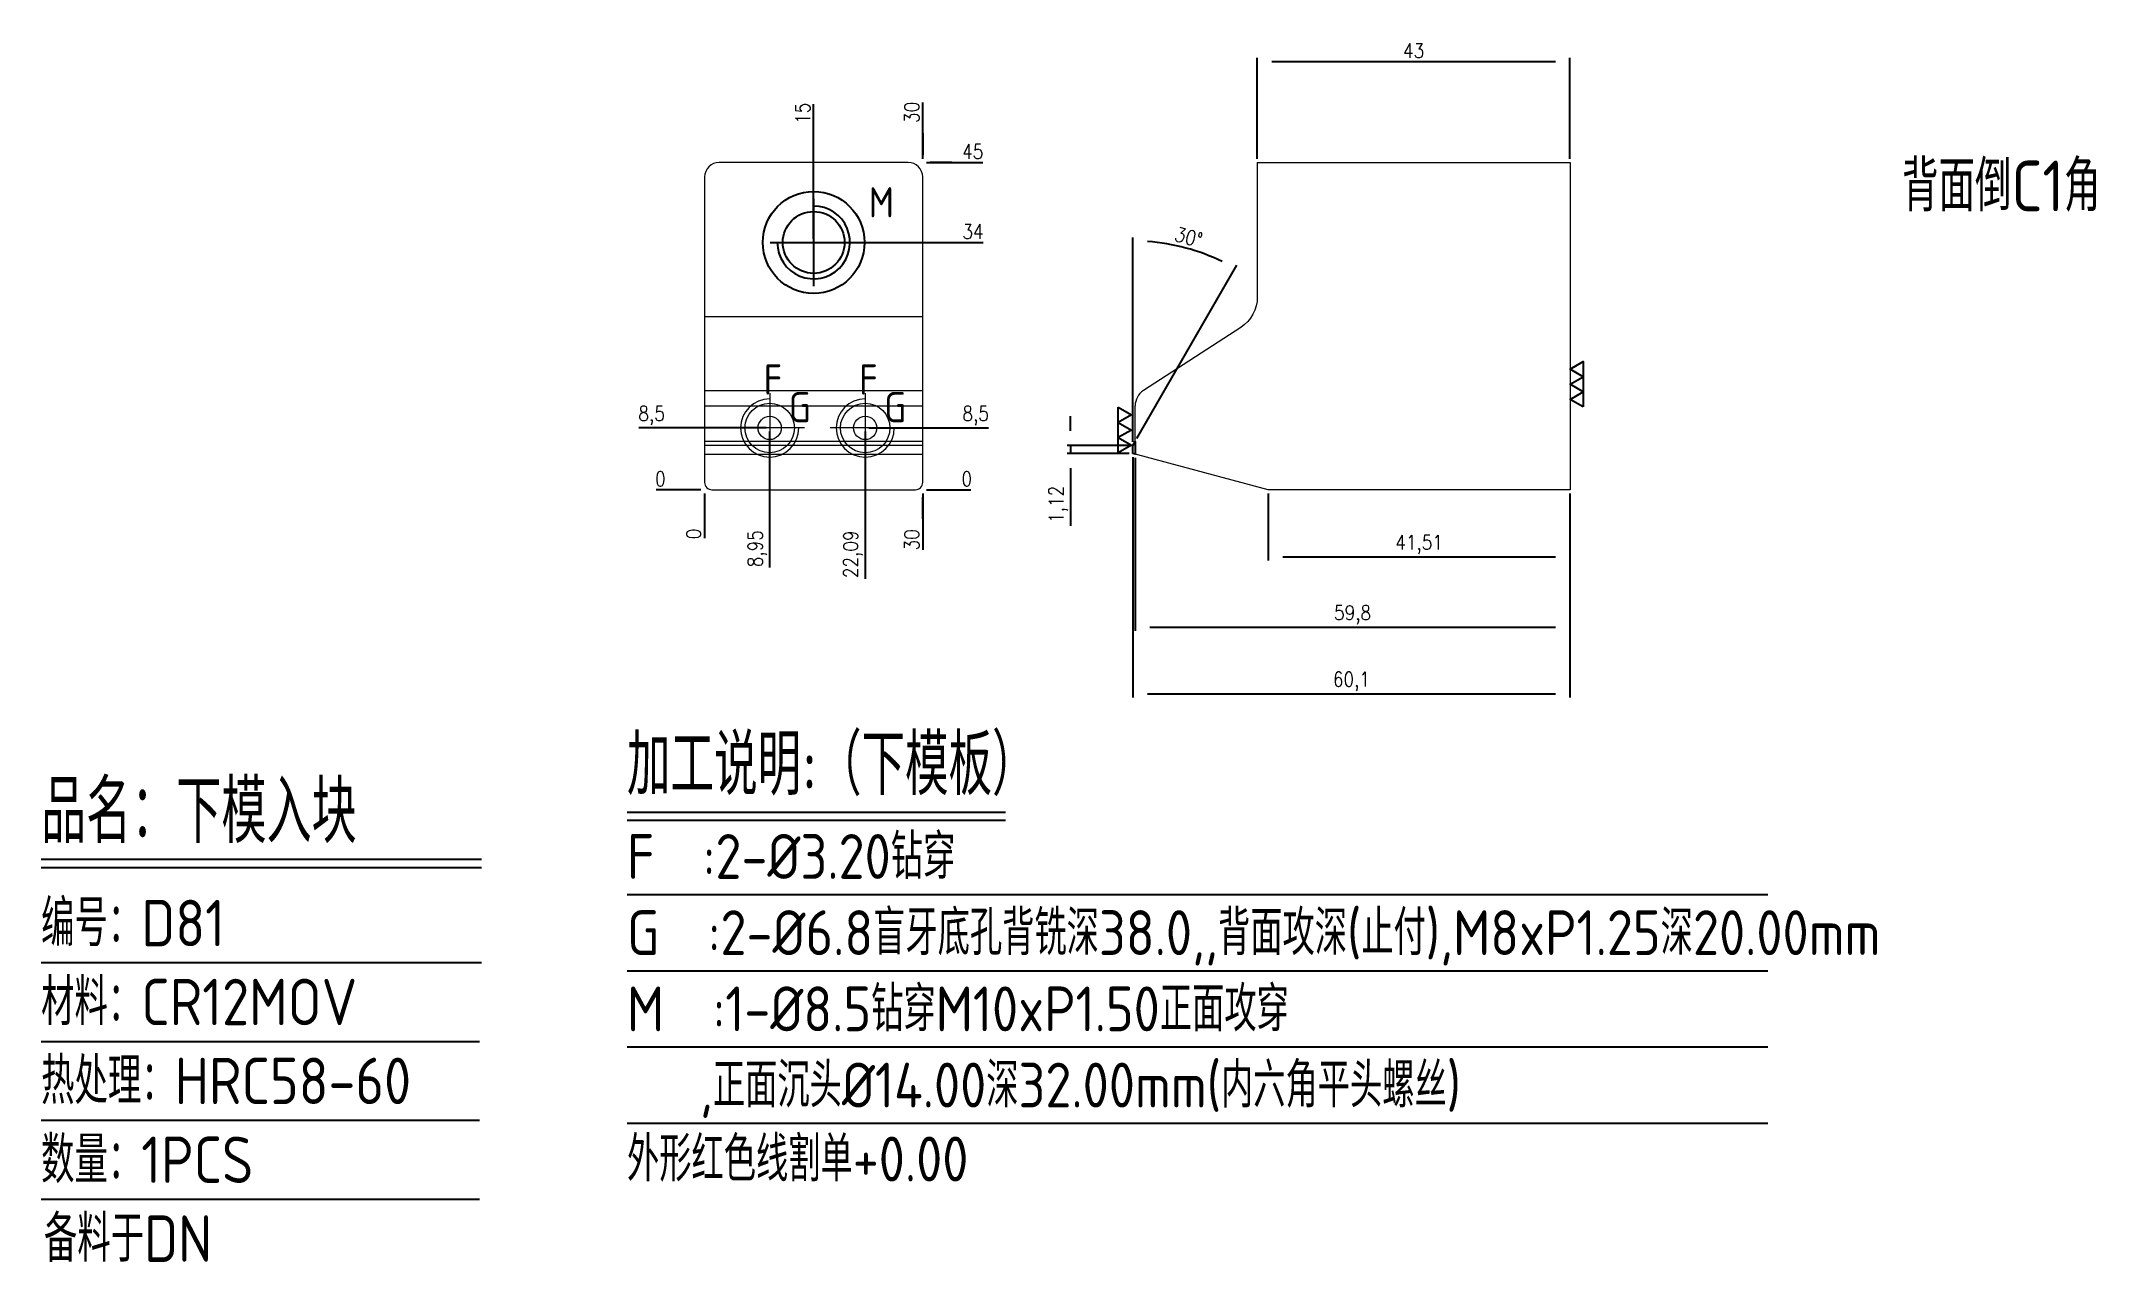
# Model space of a CAD drawing. Header units: millimetres. Extents: x 107895 to 108178, y -3029 to -2861.
import ezdxf
from ezdxf.enums import TextEntityAlignment as Align

# ---------------------------------------------------------------- set-up
doc = ezdxf.new("R2010")
doc.units = ezdxf.units.MM
doc.linetypes.add('CENTER', pattern=[0])
doc.linetypes.add('DASHED', pattern=[0])
for name, color, linetype in [('DIE_P', 2, 'Continuous'), ('DIM', 4, 'Continuous'), ('LB_P', 2, 'Continuous'), ('TEXT', 4, 'Continuous')]:
    doc.layers.add(name, color=color, linetype=linetype)
doc.styles.add('gbenor', font='gbenor.shx', dxfattribs={"bigfont": 'gbcbig.shx'})
doc.styles.get("Standard").update_dxf_attribs({"font": 'txt.shx', "width": 0.85, "bigfont": 'ctxt.shx'})
doc.dimstyles.new('T-2-WX', dxfattribs={"dimtxt": 2, "dimasz": 2, "dimexe": 0.5, "dimexo": 0.5, "dimgap": 0.5, "dimtad": 1, "dimtxsty": 'Standard', "dimblk": 'OPEN30', "dimcen": 0, "dimazin": 3, "dimtfac": 1, "dimtmove": 0, "dimatfit": 3, "dimldrblk": 'OPEN30', "dimlwd": -1, "dimlwe": -1})

# ---------------------------------------------------------------- blocks, each defined once
blk = doc.blocks.new('*D7579')
at = {"layer": 'Defpoints', "color": 0}
for p in [(108045.68, -2918.25), (108105.48, -2923.15), (108105.48, -2942.03)]:
    blk.add_point(p, dxfattribs=at)
at = {"layer": 'DIM', "color": 0}
for p, q in [((108045.68, -2918.75), (108045.68, -2942.53)), ((108105.48, -2923.65), (108105.48, -2942.53)), ((108047.68, -2942.03), (108103.48, -2942.03))]:
    blk.add_line(p, q, dxfattribs=at)
at = {"layer": 'DIM', "color": 0, "insert": (108075.58, -2940.34), "char_height": 2, "attachment_point": 5}
blk.add_mtext('59,8', dxfattribs=at)
blk = doc.blocks.new('_Open30')
blk = doc.blocks.new('*D7580')
at = {"layer": 'Defpoints', "color": 0}
for p in [(108063.97, -2923.15), (108105.48, -2923.15), (108105.48, -2932.36)]:
    blk.add_point(p, dxfattribs=at)
at = {"layer": 'DIM', "color": 0}
for p, q in [((108063.97, -2923.65), (108063.97, -2932.86)), ((108105.48, -2923.65), (108105.48, -2932.86)), ((108065.97, -2932.36), (108103.48, -2932.36))]:
    blk.add_line(p, q, dxfattribs=at)
at = {"layer": 'DIM', "color": 0, "insert": (108084.73, -2930.67), "char_height": 2, "attachment_point": 5}
blk.add_mtext('41,51', dxfattribs=at)
blk = doc.blocks.new('*D7581')
at = {"layer": 'Defpoints', "color": 0}
for p in [(108105.48, -2864.29), (108062.48, -2878.15), (108105.48, -2878.15)]:
    blk.add_point(p, dxfattribs=at)
at = {"layer": 'DIM', "color": 0}
for p, q in [((108062.48, -2877.65), (108062.48, -2863.79)), ((108064.48, -2864.29), (108103.48, -2864.29)), ((108105.48, -2877.65), (108105.48, -2863.79))]:
    blk.add_line(p, q, dxfattribs=at)
at = {"layer": 'DIM', "color": 0, "insert": (108083.98, -2862.79), "char_height": 2, "attachment_point": 5}
blk.add_mtext('43', dxfattribs=at)
blk = doc.blocks.new('*D7582')
at = {"layer": 'Defpoints', "color": 0}
for p in [(107986.47, -2923.15), (108016.47, -2923.15), (108021.47, -2923.15)]:
    blk.add_point(p, dxfattribs=at)
at = {"layer": 'DIM', "color": 0}
blk.add_line((108016.97, -2923.15), (108023.1, -2923.15), dxfattribs=at)
at = {"layer": 'DIM', "color": 0, "insert": (108022.53, -2921.65), "char_height": 2, "attachment_point": 5}
blk.add_mtext('0', dxfattribs=at)
blk = doc.blocks.new('*D7583')
at = {"layer": 'Defpoints', "color": 0}
for p in [(108008.56, -2914.65), (108021.47, -2914.65), (107986.47, -2923.15)]:
    blk.add_point(p, dxfattribs=at)
at = {"layer": 'DIM', "color": 0}
for p, q in [((108009.06, -2914.65), (108013.47, -2914.65)), ((108013.47, -2914.65), (108017.47, -2914.65)), ((108017.47, -2914.65), (108025.53, -2914.65))]:
    blk.add_line(p, q, dxfattribs=at)
at = {"layer": 'DIM', "color": 0, "insert": (108023.75, -2912.96), "char_height": 2, "attachment_point": 5}
blk.add_mtext('8,5', dxfattribs=at)
blk = doc.blocks.new('*D7584')
at = {"layer": 'Defpoints', "color": 0}
for p in [(108001.47, -2889.15), (108021.47, -2889.15), (107986.47, -2923.15)]:
    blk.add_point(p, dxfattribs=at)
at = {"layer": 'DIM', "color": 0}
for p, q in [((108001.97, -2889.15), (108013.47, -2889.15)), ((108013.47, -2889.15), (108017.47, -2889.15)), ((108017.47, -2889.15), (108024.8, -2889.15))]:
    blk.add_line(p, q, dxfattribs=at)
at = {"layer": 'DIM', "color": 0, "insert": (108023.38, -2887.65), "char_height": 2, "attachment_point": 5}
blk.add_mtext('34', dxfattribs=at)
blk = doc.blocks.new('*D7585')
at = {"layer": 'Defpoints', "color": 0}
for p in [(108016.47, -2878.15), (108021.47, -2878.15), (107986.47, -2923.15)]:
    blk.add_point(p, dxfattribs=at)
at = {"layer": 'DIM', "color": 0}
for p, q in [((108016.97, -2878.15), (108020.47, -2878.15)), ((108020.47, -2878.15), (108017.47, -2878.15)), ((108017.47, -2878.15), (108024.72, -2878.15))]:
    blk.add_line(p, q, dxfattribs=at)
at = {"layer": 'DIM', "color": 0, "insert": (108023.34, -2876.65), "char_height": 2, "attachment_point": 5}
blk.add_mtext('45', dxfattribs=at)
blk = doc.blocks.new('*D7586')
at = {"layer": 'Defpoints', "color": 0}
for p in [(107981.47, -2923.15), (107986.47, -2923.15), (107986.47, -2923.15)]:
    blk.add_point(p, dxfattribs=at)
at = {"layer": 'DIM', "color": 0}
blk.add_line((107985.97, -2923.15), (107979.83, -2923.15), dxfattribs=at)
at = {"layer": 'DIM', "color": 0, "insert": (107980.4, -2921.65), "char_height": 2, "attachment_point": 5}
blk.add_mtext('0', dxfattribs=at)
blk = doc.blocks.new('*D7587')
at = {"layer": 'Defpoints', "color": 0}
for p in [(107981.47, -2914.65), (107995.42, -2914.65), (107986.47, -2923.15)]:
    blk.add_point(p, dxfattribs=at)
at = {"layer": 'DIM', "color": 0}
for p, q in [((107985.47, -2914.65), (107977.41, -2914.65)), ((107989.47, -2914.65), (107985.47, -2914.65)), ((107994.92, -2914.65), (107989.47, -2914.65))]:
    blk.add_line(p, q, dxfattribs=at)
at = {"layer": 'DIM', "color": 0, "insert": (107979.19, -2912.96), "char_height": 2, "attachment_point": 5}
blk.add_mtext('8,5', dxfattribs=at)
blk = doc.blocks.new('*D7588')
at = {"layer": 'Defpoints', "color": 0}
for p in [(107986.47, -2923.15), (108016.47, -2923.15), (108016.47, -2928.15)]:
    blk.add_point(p, dxfattribs=at)
at = {"layer": 'DIM', "color": 0}
for p, q in [((108016.47, -2923.65), (108016.47, -2927.15)), ((108016.47, -2927.15), (108016.47, -2924.15)), ((108016.47, -2924.15), (108016.47, -2931.4))]:
    blk.add_line(p, q, dxfattribs=at)
at = {"layer": 'DIM', "color": 0, "insert": (108014.97, -2930.02), "char_height": 2, "attachment_point": 5, "rotation": 90}
blk.add_mtext('30', dxfattribs=at)
blk = doc.blocks.new('*D7589')
at = {"layer": 'Defpoints', "color": 0}
for p in [(108008.56, -2914.65), (107986.47, -2923.15), (108008.56, -2928.15)]:
    blk.add_point(p, dxfattribs=at)
at = {"layer": 'DIM', "color": 0}
for p, q in [((108008.56, -2915.15), (108008.56, -2920.15)), ((108008.56, -2920.15), (108008.56, -2924.15)), ((108008.56, -2924.15), (108008.56, -2935.37))]:
    blk.add_line(p, q, dxfattribs=at)
at = {"layer": 'DIM', "color": 0, "insert": (108006.87, -2932.01), "char_height": 2, "attachment_point": 5, "rotation": 90}
blk.add_mtext('22,09', dxfattribs=at)
blk = doc.blocks.new('*D7590')
at = {"layer": 'Defpoints', "color": 0}
for p in [(107995.42, -2914.65), (107986.47, -2923.15), (107995.42, -2928.15)]:
    blk.add_point(p, dxfattribs=at)
at = {"layer": 'DIM', "color": 0}
for p, q in [((107995.42, -2915.15), (107995.42, -2920.15)), ((107995.42, -2920.15), (107995.42, -2924.15)), ((107995.42, -2924.15), (107995.42, -2933.83))]:
    blk.add_line(p, q, dxfattribs=at)
at = {"layer": 'DIM', "color": 0, "insert": (107993.73, -2931.24), "char_height": 2, "attachment_point": 5, "rotation": 90}
blk.add_mtext('8,95', dxfattribs=at)
blk = doc.blocks.new('*D7591')
at = {"layer": 'Defpoints', "color": 0}
for p in [(107986.47, -2923.15), (107986.47, -2923.15), (107986.47, -2928.15)]:
    blk.add_point(p, dxfattribs=at)
at = {"layer": 'DIM', "color": 0}
blk.add_line((107986.47, -2923.65), (107986.47, -2929.78), dxfattribs=at)
at = {"layer": 'DIM', "color": 0, "insert": (107984.97, -2929.21), "char_height": 2, "attachment_point": 5, "rotation": 90}
blk.add_mtext('0', dxfattribs=at)
blk = doc.blocks.new('*D7592')
at = {"layer": 'Defpoints', "color": 0}
for p in [(108016.47, -2873.15), (108016.47, -2878.15), (107986.47, -2923.15)]:
    blk.add_point(p, dxfattribs=at)
at = {"layer": 'DIM', "color": 0}
for p, q in [((108016.47, -2877.15), (108016.47, -2869.9)), ((108016.47, -2877.65), (108016.47, -2874.15)), ((108016.47, -2874.15), (108016.47, -2877.15))]:
    blk.add_line(p, q, dxfattribs=at)
at = {"layer": 'DIM', "color": 0, "insert": (108014.97, -2871.28), "char_height": 2, "attachment_point": 5, "rotation": 90}
blk.add_mtext('30', dxfattribs=at)
blk = doc.blocks.new('*D7593')
at = {"layer": 'Defpoints', "color": 0}
for p in [(108001.47, -2873.15), (108001.47, -2889.15), (107986.47, -2923.15)]:
    blk.add_point(p, dxfattribs=at)
at = {"layer": 'DIM', "color": 0}
for p, q in [((108001.47, -2877.15), (108001.47, -2870.14)), ((108001.47, -2881.15), (108001.47, -2877.15)), ((108001.47, -2888.65), (108001.47, -2881.15))]:
    blk.add_line(p, q, dxfattribs=at)
at = {"layer": 'DIM', "color": 0, "insert": (107999.97, -2871.4), "char_height": 2, "attachment_point": 5, "rotation": 90}
blk.add_mtext('15', dxfattribs=at)
blk = doc.blocks.new('*D7594')
at = {"layer": 'Defpoints', "color": 0}
for p in [(108054.99, -2890.65), (108045.38, -2917.05), (108045.38, -2917.05), (108045.38, -2918.17), (108045.68, -2916.53)]:
    blk.add_point(p, dxfattribs=at)
at = {"layer": 'DIM', "color": 0}
for p, q in [((108045.38, -2916.55), (108045.38, -2888.46)), ((108045.93, -2916.1), (108059.68, -2892.29))]:
    blk.add_line(p, q, dxfattribs=at)
blk.add_arc((108045.38, -2917.05), 28.09, 64.0803, 85.9197, dxfattribs=at)
at = {"layer": 'DIM', "color": 0, "insert": (108053.05, -2888.42), "char_height": 2, "attachment_point": 5, "rotation": 345}
blk.add_mtext('30%%d', dxfattribs=at)
blk = doc.blocks.new('*D7595')
at = {"layer": 'Defpoints', "color": 0}
for p in [(108036.81, -2918.17), (108045.38, -2917.05), (108045.38, -2918.17)]:
    blk.add_point(p, dxfattribs=at)
at = {"layer": 'DIM', "color": 0}
for p, q in [((108036.81, -2915.05), (108036.81, -2913.05)), ((108044.88, -2917.05), (108036.31, -2917.05)), ((108044.88, -2918.17), (108036.31, -2918.17)), ((108036.81, -2917.05), (108036.81, -2918.17)), ((108036.81, -2920.17), (108036.81, -2928.11))]:
    blk.add_line(p, q, dxfattribs=at)
at = {"layer": 'DIM', "color": 0, "insert": (108035.12, -2925.14), "char_height": 2, "attachment_point": 5, "rotation": 90}
blk.add_mtext('1,12', dxfattribs=at)
blk = doc.blocks.new('*D7596')
at = {"layer": 'Defpoints', "color": 0}
for p in [(108045.38, -2918.17), (108105.48, -2923.15), (108105.48, -2951.18)]:
    blk.add_point(p, dxfattribs=at)
at = {"layer": 'DIM', "color": 0}
for p, q in [((108045.38, -2918.67), (108045.38, -2951.68)), ((108105.48, -2923.65), (108105.48, -2951.68)), ((108047.38, -2951.18), (108103.48, -2951.18))]:
    blk.add_line(p, q, dxfattribs=at)
at = {"layer": 'DIM', "color": 0, "insert": (108075.43, -2949.49), "char_height": 2, "attachment_point": 5}
blk.add_mtext('60,1', dxfattribs=at)

msp = doc.modelspace()

# ---------------------------------------------------------------- linework, layer by layer
at = {"layer": 'DIE_P', "linetype": 'Continuous', "lineweight": 15}
for p, q in [((108062.483, -2878.152), (108105.483, -2878.152)), ((108105.483, -2878.152), (108105.483, -2894.148)), ((108105.483, -2894.148), (108105.483, -2923.148)), ((108045.683, -2918.249), (108045.683, -2911.611)), ((108105.483, -2923.148), (108063.969, -2923.148))]:
    msp.add_line(p, q, dxfattribs=at)
at = {"layer": 'DIE_P', "lineweight": 15}
for p, q in [((107986.468, -2899.344, 0), (108016.468, -2899.344, 0)), ((107986.468, -2909.514, 0), (108016.468, -2909.514, 0)), ((107986.468, -2911.611, 0), (108016.468, -2911.611, 0)), ((108016.468, -2916.529), (107986.468, -2916.529)), ((108016.468, -2917.049), (107986.468, -2917.049)), ((107986.468, -2918.249, 0), (108016.468, -2918.249, 0))]:
    msp.add_line(p, q, dxfattribs=at)
at = {"layer": 'DIE_P', "color": 4, "linetype": 'CENTER', "lineweight": 15}
for p, q in [((107995.422, -2909.849), (107995.422, -2919.449)), ((108008.56, -2909.849), (108008.56, -2919.449)), ((107995.422, -2912.339), (107995.422, -2916.959)), ((108008.56, -2912.339), (108008.56, -2916.959)), ((108000.222, -2914.649), (107990.622, -2914.649)), ((107997.732, -2914.649), (107993.112, -2914.649)), ((108013.36, -2914.649), (108003.76, -2914.649)), ((108010.87, -2914.649), (108006.25, -2914.649))]:
    msp.add_line(p, q, dxfattribs=at)
at = {"layer": 'DIE_P', "lineweight": 15}
msp.add_lwpolyline([(108016.468, -2922.148), (108016.468, -2880.152, 0.4142136), (108014.468, -2878.152), (107988.468, -2878.152, 0.4142136), (107986.468, -2880.152), (107986.468, -2922.148, 0.4142136), (107987.468, -2923.148), (108015.468, -2923.148, 0.4142136)], format="xyb", close=True, dxfattribs=at)
at = {"layer": 'DIE_P', "color": 1, "linetype": 'Continuous', "lineweight": 15}
msp.add_lwpolyline([(108062.483, -2878.152), (108062.483, -2896.629, -0.2539676), (108060.206, -2900.822), (108046.822, -2909.514, 0.2539676), (108045.683, -2911.611)], format="xyb", dxfattribs=at)
at = {"layer": 'DIE_P'}
msp.add_lwpolyline([(107996.468, -2889.152, 2.4142136), (108001.468, -2884.152)], format="xyb", dxfattribs=at)
at = {"layer": 'DIE_P', "linetype": 'CENTER'}
for points in [[(108001.468, -2883.152), (108001.468, -2895.152)], [(107995.468, -2889.152), (108007.468, -2889.152)]]:
    msp.add_lwpolyline(points, dxfattribs=at)
at = {"layer": 'DIE_P', "color": 1, "linetype": 'Continuous', "lineweight": 15}
msp.add_lwpolyline([(108063.969, -2923.148), (108045.383, -2918.168)], dxfattribs=at)
at = {"layer": 'DIE_P', "linetype": 'Continuous'}
msp.add_circle((108001.468, -2889.152), 7, dxfattribs=at)
at = {"layer": 'DIE_P'}
msp.add_circle((108001.468, -2889.152), 4.25, dxfattribs=at)
at = {"layer": 'DIE_P', "color": 2, "linetype": 'DASHED', "lineweight": 15}
for centre in [(107995.422, -2914.649), (108008.56, -2914.649)]:
    msp.add_circle(centre, 3.4, dxfattribs=at)
at = {"layer": 'DIE_P', "linetype": 'Continuous', "lineweight": 15}
for centre in [(107995.422, -2914.649), (108008.56, -2914.649)]:
    msp.add_circle(centre, 1.6, dxfattribs=at)
at = {"layer": 'DIE_P', "color": 2, "linetype": 'DASHED', "lineweight": 15}
for centre in [(107995.422, -2914.649), (108008.56, -2914.649)]:
    msp.add_arc(centre, 4, 90, 0, dxfattribs=at)
at = {"layer": 'DIM', "color": 4, "linetype": 'Continuous', "lineweight": 25}
for p, q in [((107895.226, -2973.922), (107955.796, -2973.922)), ((107895.226, -2975.039), (107955.796, -2975.039)), ((107895.226, -2988.115), (107955.796, -2988.115)), ((107895.226, -2998.959), (107955.533, -2998.959)), ((107895.226, -3009.803), (107955.533, -3009.803)), ((107895.226, -3020.647), (107955.533, -3020.647))]:
    msp.add_line(p, q, dxfattribs=at)
at = {"layer": 'LB_P'}
msp.add_lwpolyline([(108045.383, -2918.168), (108045.383, -2917.049), (108045.683, -2916.529), (108045.683, -2918.249)], close=True, dxfattribs=at)
at = {"layer": 'TEXT', "color": 3}
for p, q in [((107975.801, -2967.474), (108027.84, -2967.474)), ((107975.801, -2968.552), (108027.84, -2968.552))]:
    msp.add_line(p, q, dxfattribs=at)
at = {"layer": 'TEXT', "color": 3, "linetype": 'Continuous'}
for p, q in [((107975.801, -2978.777), (108132.671, -2978.777)), ((107975.801, -2989.249), (108132.671, -2989.249)), ((107975.801, -2999.721), (108132.671, -2999.721)), ((107975.801, -3010.193), (108132.671, -3010.193))]:
    msp.add_line(p, q, dxfattribs=at)
at = {"layer": 'TEXT'}
for points in [[(108107.283, -2911.766), (108105.483, -2910.727), (108107.283, -2909.688), (108105.483, -2908.648), (108107.283, -2907.609), (108105.483, -2906.57), (108107.283, -2905.531), (108107.283, -2911.766)], [(108043.366, -2911.812), (108045.166, -2912.851), (108043.366, -2913.891), (108045.166, -2914.93), (108043.366, -2915.969), (108045.166, -2917.008), (108043.366, -2918.047), (108043.366, -2911.812)]]:
    msp.add_lwpolyline(points, close=True, dxfattribs=at)

# ---------------------------------------------------------------- texts
at = {"layer": 'DIM', "color": 3, "linetype": 'Continuous', "lineweight": 25, "style": 'gbenor'}
for s, height, p in [('品名：下模入块', 8.6113, (107895.226, -2971.69)), ('编号：D81', 6.3788, (107895.226, -2985.883)), ('材料：CR12MOV', 6.3788, (107895.226, -2996.727)), ('热处理：HRC58-60', 6.37877, (107895.226, -3007.57)), ('数量：1PCS', 6.3788, (107895.226, -3018.414)), ('备料于DN', 6.3788, (107895.614, -3029.258))]:
    msp.add_text(s, height=height, dxfattribs=at).set_placement(p)
at = {"layer": 'TEXT', "color": 4, "lineweight": 18, "style": 'gbenor'}
msp.add_text('背面倒C1角', height=6.9635, dxfattribs=at).set_placement((108151.148, -2884.873))
at = {"layer": 'TEXT', "color": 4, "style": 'gbenor'}
for s, p in [('M', (108010.784, -2883.63)), ('F', (107995.872, -2907.992)), ('F', (108009.01, -2907.992)), ('G', (107999.557, -2911.791)), ('G', (108012.695, -2911.791))]:
    msp.add_text(s, height=4.16, dxfattribs=at).set_placement(p, align=Align.MIDDLE_CENTER)
for s, height, p in [('加工说明:（下模板）', 8.316, (107975.801, -2965.102)), ('F  :2-%%c3.20钻穿', 6.16, (107975.801, -2976.621)), ('G  :2-%%C6.8盲牙底孔背铣深38.0,,背面攻深(止付),M8xP1.25深20.00mm', 6.16, (107975.801, -2987.093)), ('M  :1-%%c8.5钻穿M10xP1.50正面攻穿', 6.16, (107975.801, -2997.565)), ('   ,正面沉头%%C14.00深32.00mm(内六角平头螺丝)', 6.16, (107975.801, -3008.037))]:
    msp.add_text(s, height=height, dxfattribs=at).set_placement(p)
at = {"layer": 'TEXT', "color": 1, "style": 'gbenor'}
msp.add_text('外形红色线割单+0.00', height=6.16, dxfattribs=at).set_placement((107975.801, -3018.199))

# ---------------------------------------------------------------- dimensions: what is measured, and where the dimension line sits
at = {"layer": 'DIM'}
for base, p1, p2, picture, middle in [((108105.483, -2864.295), (108062.483, -2878.152), (108105.483, -2878.152), '*D7581', (108083.983, -2862.795)), ((108105.483, -2951.182), (108045.383, -2918.168), (108105.483, -2923.148), '*D7596', (108075.433, -2949.492)), ((108105.483, -2942.031), (108045.683, -2918.249), (108105.483, -2923.148), '*D7579', (108075.583, -2940.34)), ((108105.483, -2932.357), (108063.969, -2923.148), (108105.483, -2923.148), '*D7580', (108084.726, -2930.666))]:
    dim = msp.add_linear_dim(base=base, p1=p1, p2=p2, dimstyle='T-2-WX', dxfattribs=at)
    dim.commit()
    dim.dimension.update_dxf_attribs({"geometry": picture, "text_midpoint": middle})
for feature_location, offset, dtype, origin, picture, middle in [((108016.468, -2878.152), (0, 5), 1, (107986.468, -2923.148), '*D7592', (108014.968, -2871.276)), ((108001.468, -2889.152), (0, 16), 1, (107986.468, -2923.148), '*D7593', (107999.968, -2871.397)), ((108016.468, -2878.152), (5, 0), 0, (107986.468, -2923.148), '*D7585', (108023.344, -2876.652)), ((108001.468, -2889.152), (20, 0), 0, (107986.468, -2923.148), '*D7584', (108023.384, -2887.652)), ((107995.422, -2914.649), (-13.954, 0), 0, (107986.468, -2923.148), '*D7587', (107979.187, -2912.958)), ((108008.56, -2914.649), (12.908, 0), 0, (107986.468, -2923.148), '*D7583', (108023.749, -2912.958)), ((108008.56, -2914.649), (0, -13.5), 1, (107986.468, -2923.148), '*D7589', (108006.869, -2932.008)), ((107995.422, -2914.649), (0, -13.5), 1, (107986.468, -2923.148), '*D7590', (107993.731, -2931.239)), ((107986.467825204, -2923.148296478), (-5, 0), 0, (107986.467825204, -2923.148296478), '*D7586', (107980.401158538, -2921.648296478)), ((108016.467825224, -2923.148296478), (5, 0), 0, (107986.467825204, -2923.148296478), '*D7582', (108022.534491891, -2921.648296478)), ((107986.467825204, -2923.148296478), (0, -5), 1, (107986.467825204, -2923.148296478), '*D7591', (107984.967825204, -2929.214963144)), ((108016.468, -2923.148), (0, -5), 1, (107986.468, -2923.148), '*D7588', (108014.968, -2930.024))]:
    dim = msp.add_ordinate_dim(feature_location=feature_location, offset=offset, dtype=dtype, origin=origin, dimstyle='T-2-WX', dxfattribs=at)
    dim.commit()
    dim.dimension.update_dxf_attribs({"geometry": picture, "text_midpoint": middle})
dim = msp.add_angular_dim_2l(base=(108054.9907, -2890.6523), line1=((108045.3833, -2917.0486), (108045.6833, -2916.529)), line2=((108045.3833, -2918.1682), (108045.3833, -2917.0486)), dimstyle='T-2-WX', dxfattribs=at)
dim.commit()
dim.dimension.update_dxf_attribs({"geometry": '*D7594', "text_midpoint": (108053.0541, -2888.4205)})
dim = msp.add_linear_dim(base=(108036.813, -2918.168), p1=(108045.383, -2917.049), p2=(108045.383, -2918.168), angle=90, dimstyle='T-2-WX', dxfattribs=at)
dim.commit()
dim.dimension.update_dxf_attribs({"geometry": '*D7595', "text_midpoint": (108035.122, -2925.137)})

doc.saveas('drawing.dxf')
